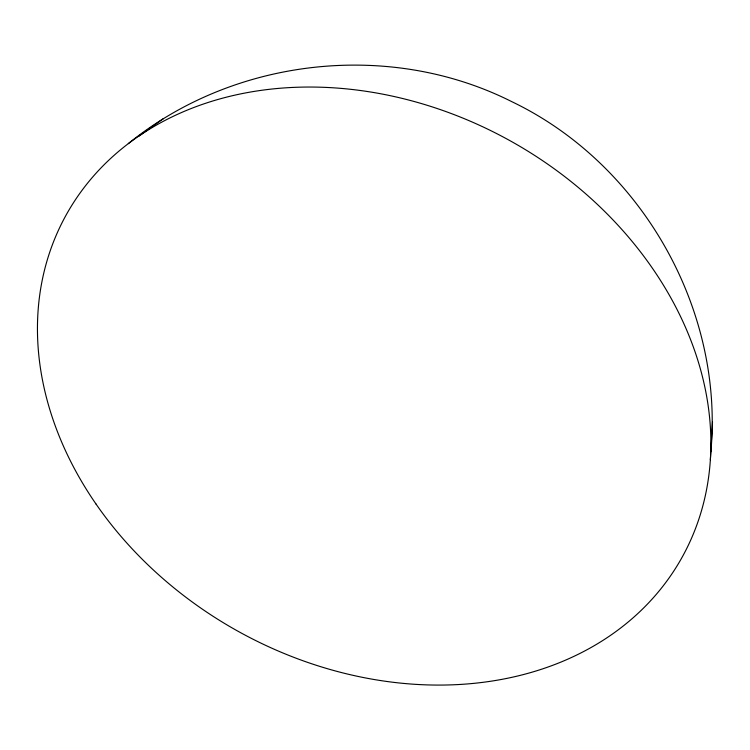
<?xml version="1.0" encoding="UTF-8"?>
<svg xmlns="http://www.w3.org/2000/svg" width="750" height="750" viewBox="0 0 750 750"><rect width="100%" height="100%" fill="white"/><g stroke="black" fill="none" stroke-linecap="round" stroke-linejoin="round"><path stroke-width="1.12" d="M710.869 451.697C724.022 308.822 641.147 163.65 511.781 101.653C389.803 40.228 234.216 57.6 128.316 143.625M710.363 459.797L712.5 422.025M138.994 136.069L163.106 118.828M96.028 504.047A352.331 280.453 29.1 0 0 677.597 565.012A352.331 280.453 29.1 0 0 348.872 89.119A352.331 280.453 29.1 0 0 96.028 504.047"/></g></svg>
